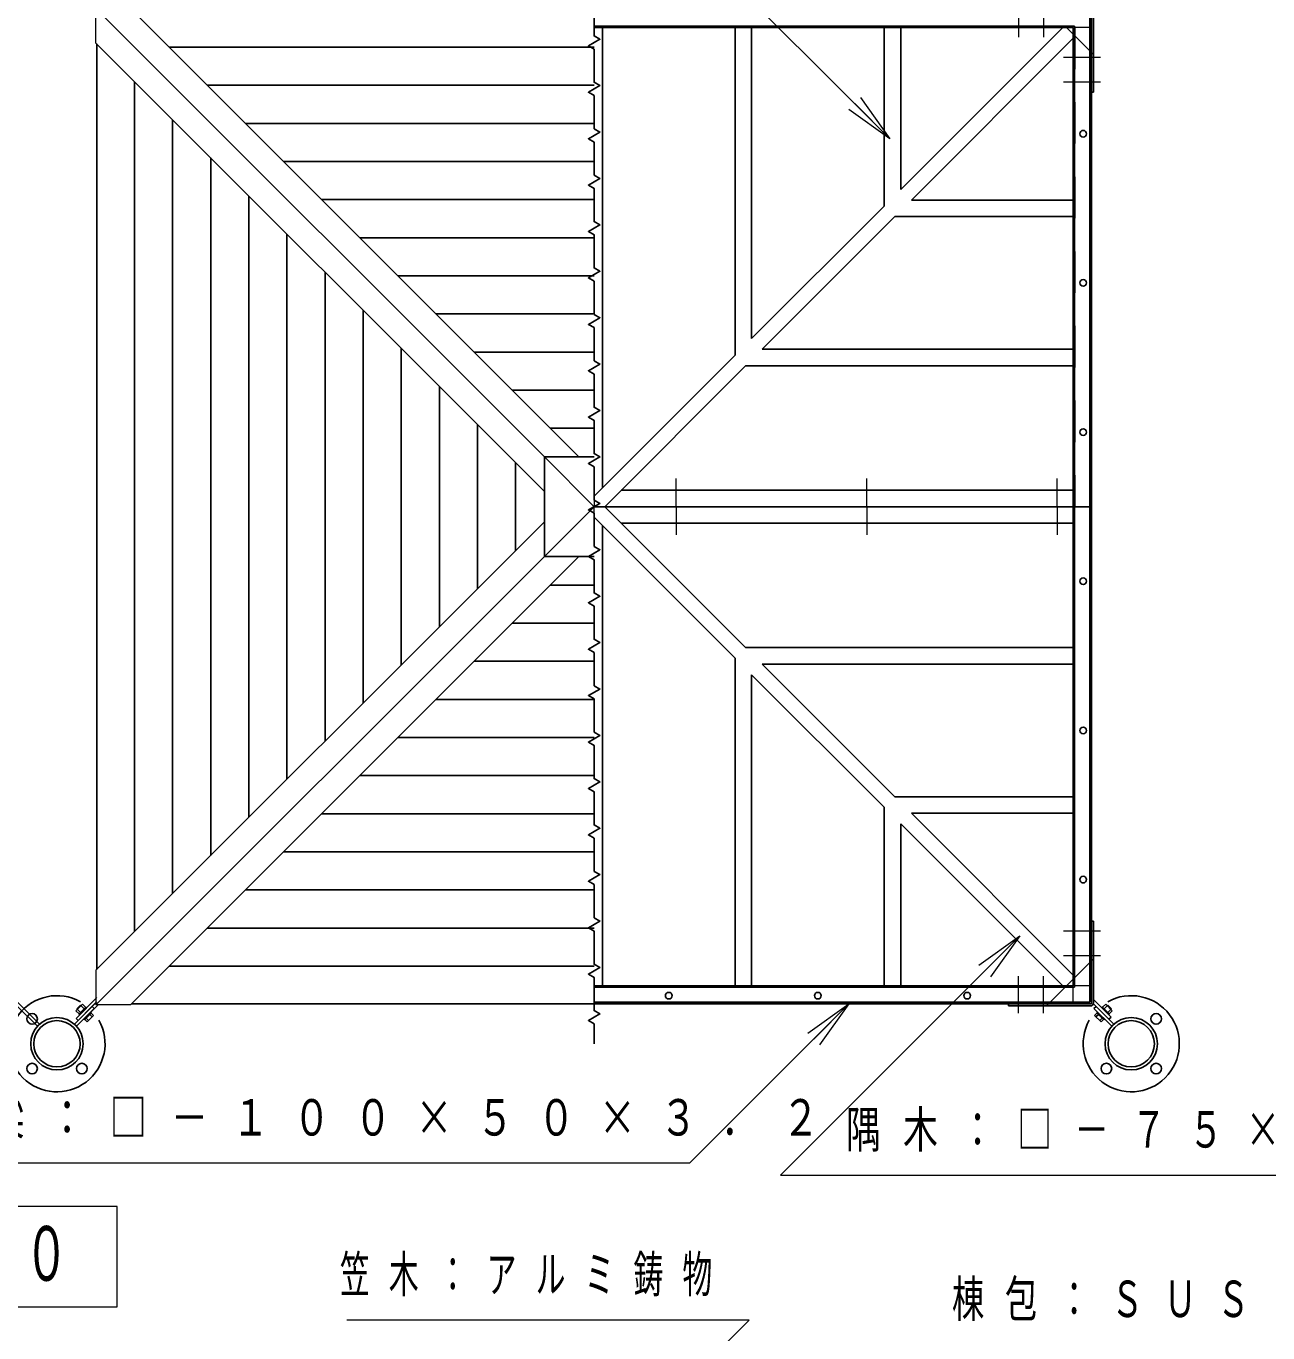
# Model space of a CAD drawing. Units: millimetres on the paper, scale 1:50. Extents: x -365 to 10, y -38 to 257.
# Drawn here: x -208.2 to -133.3, y 136.6 to 215.4 of the extents above; entities that cross this region are included whole.
import ezdxf

# ---------------------------------------------------------------- set-up
doc = ezdxf.new("R2010")
doc.units = ezdxf.units.MM
doc.linetypes.add('USER1', pattern=[4.5, 2.5, -2])
doc.linetypes.add('USER2', pattern=[6, 3, -1, 1, -1])
doc.layers.add('LY_1', color=7, linetype='Continuous', lineweight=13)
doc.styles.add('ＭＳ ゴシック', font='')
doc.styles.get('ＭＳ ゴシック').set_extended_font_data('MS Gothic')

msp = doc.modelspace()

# ---------------------------------------------------------------- linework, layer by layer
at = {"layer": 'LY_1', "linetype": 'USER2'}
for p, q in [((-148.297, 216.981), (-148.297, 214.742)), ((-146.797, 216.981), (-146.797, 214.742)), ((-143.342, 213.526), (-145.581, 213.526)), ((-143.342, 212.026), (-145.581, 212.026)), ((-168.944, 186.426), (-168.944, 188.121)), ((-168.944, 186.426), (-168.944, 188.121)), ((-157.45, 186.426), (-157.45, 188.121)), ((-157.45, 186.426), (-157.45, 188.121)), ((-145.956, 186.426), (-145.956, 188.121)), ((-145.956, 186.426), (-145.956, 188.121)), ((-168.944, 186.426), (-168.944, 184.732)), ((-168.944, 186.426), (-168.944, 184.732)), ((-157.45, 186.426), (-157.45, 184.732)), ((-157.45, 186.426), (-157.45, 184.732)), ((-145.956, 186.426), (-145.956, 184.732)), ((-145.956, 186.426), (-145.956, 184.732)), ((-143.342, 160.826), (-145.581, 160.826)), ((-143.342, 159.326), (-145.581, 159.326)), ((-148.297, 155.872), (-148.297, 158.111)), ((-146.797, 155.872), (-146.797, 158.111))]:
    msp.add_line(p, q, dxfattribs=at)
at = {"layer": 'LY_1', "color": 131}
for p, q in [((-203.944, 214.387), (-203.944, 216.473)), ((-203.944, 214.387), (-203.944, 216.473)), ((-203.944, 158.466), (-203.944, 156.38)), ((-201.858, 156.38), (-203.944, 156.38)), ((-201.858, 156.38), (-203.944, 156.38))]:
    msp.add_line(p, q, dxfattribs=at)
at = {"layer": 'LY_1', "color": 131, "lineweight": 25}
for p, q in [((-176.897, 189.426), (-203.944, 216.473)), ((-176.897, 189.426), (-203.944, 216.473)), ((-176.897, 189.426), (-203.944, 216.473)), ((-174.811, 189.426), (-201.858, 216.473)), ((-173.397, 215.326), (-173.397, 187.563)), ((-165.397, 195.563), (-165.397, 215.326)), ((-164.397, 196.563), (-164.397, 215.326)), ((-156.397, 204.563), (-156.397, 215.326)), ((-155.397, 205.563), (-155.397, 215.326)), ((-176.897, 187.34), (-203.944, 214.387)), ((-176.897, 187.34), (-203.944, 214.387)), ((-154.76, 204.926), (-144.997, 204.926)), ((-155.76, 203.926), (-144.997, 203.926)), ((-163.76, 195.926), (-144.997, 195.926)), ((-164.76, 194.926), (-144.997, 194.926)), ((-176.897, 185.512), (-203.944, 158.466)), ((-173.397, 157.526), (-173.397, 185.29)), ((-176.897, 183.426), (-203.944, 156.38)), ((-176.897, 183.426), (-203.944, 156.38)), ((-176.897, 183.426), (-203.944, 156.38)), ((-174.811, 183.426), (-201.858, 156.38)), ((-174.811, 183.426), (-201.858, 156.38)), ((-164.76, 177.926), (-144.997, 177.926)), ((-165.397, 177.29), (-165.397, 157.526)), ((-163.76, 176.926), (-144.997, 176.926)), ((-164.397, 176.29), (-164.397, 157.526)), ((-155.76, 168.926), (-144.997, 168.926)), ((-156.397, 168.29), (-156.397, 157.526)), ((-154.76, 167.926), (-144.997, 167.926)), ((-155.397, 167.29), (-155.397, 157.526))]:
    msp.add_line(p, q, dxfattribs=at)
at = {"layer": 'LY_1', "color": 40, "lineweight": 25}
for p, q in [((-143.997, 186.426), (-143.997, 216.326)), ((-173.897, 215.406), (-144.917, 215.406)), ((-173.897, 215.326), (-144.997, 215.326)), ((-144.997, 186.426), (-144.997, 215.326)), ((-144.917, 186.426), (-144.917, 215.406)), ((-144.997, 186.426), (-144.997, 157.526)), ((-144.917, 186.426), (-144.917, 157.446)), ((-143.997, 186.426), (-143.997, 156.526)), ((-173.897, 157.526), (-144.997, 157.526)), ((-173.897, 157.446), (-144.917, 157.446)), ((-173.897, 156.526), (-143.997, 156.526))]:
    msp.add_line(p, q, dxfattribs=at)
at = {"layer": 'LY_1', "color": 2, "lineweight": 25}
for p, q in [((-143.897, 211.426), (-143.897, 216.426)), ((-143.777, 211.426), (-143.777, 216.366)), ((-144.897, 214.826), (-145.497, 215.426)), ((-143.897, 211.426), (-143.777, 211.426)), ((-173.897, 186.426), (-176.897, 189.426)), ((-176.897, 189.426), (-176.897, 186.426)), ((-173.897, 186.426), (-176.897, 189.426)), ((-176.897, 189.426), (-173.897, 189.426)), ((-173.897, 186.426), (-176.897, 189.426)), ((-176.897, 189.426), (-176.897, 186.426)), ((-173.897, 186.426), (-176.897, 183.426)), ((-173.897, 186.426), (-176.897, 183.426)), ((-173.897, 186.426), (-176.897, 183.426)), ((-176.897, 183.426), (-176.897, 186.426)), ((-176.897, 183.426), (-173.897, 183.426)), ((-176.897, 183.426), (-173.897, 183.426)), ((-143.897, 161.426), (-143.777, 161.426)), ((-143.897, 161.426), (-143.897, 156.426)), ((-143.777, 161.426), (-143.777, 156.486)), ((-144.897, 158.026), (-145.497, 157.426)), ((-148.897, 156.306), (-148.897, 156.426)), ((-148.897, 156.426), (-143.897, 156.426)), ((-148.897, 156.306), (-143.957, 156.306))]:
    msp.add_line(p, q, dxfattribs=at)
at = {"layer": 'LY_1', "lineweight": 25}
for p, q in [((-143.897, 211.426), (-143.897, 216.366)), ((-143.897, 211.426), (-143.897, 216.366)), ((-143.777, 211.426), (-143.777, 216.366)), ((-143.777, 211.426), (-143.777, 216.366)), ((-145.633, 215.326), (-155.397, 205.563)), ((-144.997, 214.69), (-154.76, 204.926)), ((-143.777, 211.426), (-143.897, 211.426)), ((-143.777, 211.426), (-143.897, 211.426)), ((-156.397, 204.563), (-164.397, 196.563)), ((-155.76, 203.926), (-163.76, 195.926)), ((-165.397, 195.563), (-173.897, 187.063)), ((-164.76, 194.926), (-173.26, 186.426)), ((-143.997, 186.426), (-173.897, 186.426)), ((-143.997, 186.426), (-173.897, 186.426)), ((-143.997, 186.426), (-173.897, 186.426)), ((-143.997, 186.426), (-173.897, 186.426)), ((-164.76, 177.926), (-173.26, 186.426)), ((-165.397, 177.29), (-173.897, 185.79)), ((-155.76, 168.926), (-163.76, 176.926)), ((-156.397, 168.29), (-164.397, 176.29)), ((-144.997, 158.163), (-154.76, 167.926)), ((-145.633, 157.526), (-155.397, 167.29)), ((-143.777, 161.426), (-143.897, 161.426)), ((-143.897, 161.426), (-143.897, 156.486)), ((-143.777, 161.426), (-143.897, 161.426)), ((-143.897, 161.426), (-143.897, 156.486)), ((-143.777, 161.426), (-143.777, 156.486)), ((-143.777, 161.426), (-143.777, 156.486)), ((-207.476, 155.078), (-208.777, 156.38)), ((-207.349, 155.205), (-208.65, 156.507)), ((-205.245, 155.205), (-203.897, 156.554)), ((-205.245, 155.205), (-203.944, 156.507)), ((-204.755, 156.408), (-205.151, 156.012)), ((-205.148, 155.557), (-203.897, 156.808)), ((-205.118, 155.078), (-203.816, 156.38)), ((-205.118, 155.078), (-204.045, 156.151)), ((-204.877, 156.36), (-205.103, 156.134)), ((-204.882, 155.913), (-205.103, 156.134)), ((-204.557, 156.238), (-204.981, 155.814)), ((-204.656, 156.139), (-204.877, 156.36)), ((-204.571, 156.224), (-204.755, 156.408)), ((-204.512, 156.193), (-204.557, 156.238)), ((-204.045, 156.151), (-204.172, 156.278)), ((-148.897, 156.426), (-148.897, 156.306)), ((-148.897, 156.426), (-143.957, 156.426)), ((-148.897, 156.426), (-148.897, 156.306)), ((-148.897, 156.426), (-143.957, 156.426)), ((-148.897, 156.306), (-143.957, 156.306)), ((-148.897, 156.306), (-143.957, 156.306)), ((-142.716, 155.627), (-143.777, 156.688)), ((-142.716, 155.627), (-143.777, 156.688)), ((-142.548, 155.205), (-143.777, 156.434)), ((-142.549, 155.205), (-143.777, 156.434)), ((-143.748, 156.151), (-143.621, 156.278)), ((-143.748, 156.151), (-143.621, 156.278)), ((-142.676, 155.078), (-143.748, 156.151)), ((-142.676, 155.078), (-143.748, 156.151)), ((-143.282, 156.193), (-143.236, 156.238)), ((-143.282, 156.193), (-143.236, 156.238)), ((-143.236, 156.238), (-142.812, 155.814)), ((-143.236, 156.238), (-142.812, 155.814)), ((-143.222, 156.224), (-143.038, 156.408)), ((-143.222, 156.224), (-143.038, 156.408)), ((-143.137, 156.139), (-142.917, 156.36)), ((-143.137, 156.139), (-142.917, 156.36)), ((-143.038, 156.408), (-142.642, 156.012)), ((-143.038, 156.408), (-142.642, 156.012)), ((-142.917, 156.36), (-142.69, 156.134)), ((-142.917, 156.36), (-142.69, 156.134)), ((-142.911, 155.913), (-142.69, 156.134)), ((-142.911, 155.913), (-142.69, 156.134)), ((-204.967, 155.828), (-205.151, 156.012)), ((-205.021, 155.429), (-205.148, 155.557)), ((-204.936, 155.769), (-204.981, 155.814)), ((-204.682, 155.514), (-204.636, 155.469)), ((-204.212, 155.893), (-204.636, 155.469)), ((-204.622, 155.483), (-204.481, 155.342)), ((-204.537, 155.568), (-204.396, 155.427)), ((-204.085, 155.738), (-204.481, 155.342)), ((-204.311, 155.794), (-204.17, 155.653)), ((-204.257, 155.939), (-204.212, 155.893)), ((-204.226, 155.879), (-204.085, 155.738)), ((-143.567, 155.879), (-143.709, 155.738)), ((-143.567, 155.879), (-143.709, 155.738)), ((-143.709, 155.738), (-143.313, 155.342)), ((-143.709, 155.738), (-143.313, 155.342)), ((-143.482, 155.794), (-143.624, 155.653)), ((-143.482, 155.794), (-143.624, 155.653)), ((-143.536, 155.939), (-143.581, 155.893)), ((-143.536, 155.939), (-143.581, 155.893)), ((-143.581, 155.893), (-143.157, 155.469)), ((-143.581, 155.893), (-143.157, 155.469)), ((-143.256, 155.568), (-143.398, 155.427)), ((-143.256, 155.568), (-143.398, 155.427)), ((-143.171, 155.483), (-143.313, 155.342)), ((-143.171, 155.483), (-143.313, 155.342)), ((-143.112, 155.514), (-143.157, 155.469)), ((-143.112, 155.514), (-143.157, 155.469)), ((-142.857, 155.769), (-142.812, 155.814)), ((-142.857, 155.769), (-142.812, 155.814)), ((-142.843, 155.5), (-142.716, 155.627)), ((-142.843, 155.5), (-142.716, 155.627)), ((-142.826, 155.828), (-142.642, 156.012)), ((-142.826, 155.828), (-142.642, 156.012))]:
    msp.add_line(p, q, dxfattribs=at)
at = {"layer": 'LY_1', "color": 4, "linetype": 'USER1'}
for p, q in [((-143.997, 215.326), (-144.897, 215.326)), ((-144.897, 215.326), (-144.897, 186.426)), ((-144.897, 157.526), (-144.897, 186.426)), ((-144.997, 157.426), (-173.897, 157.426)), ((-144.997, 156.526), (-144.997, 157.426)), ((-143.997, 157.526), (-144.897, 157.526))]:
    msp.add_line(p, q, dxfattribs=at)
at = {"layer": 'LY_1', "color": 4, "lineweight": 25}
for p, q in [((-143.897, 215.326), (-143.997, 215.326)), ((-143.897, 186.426), (-143.897, 215.326)), ((-203.897, 186.426), (-203.897, 214.34)), ((-203.897, 186.426), (-203.897, 214.34)), ((-203.897, 186.426), (-203.897, 158.512)), ((-143.897, 186.426), (-143.897, 157.526)), ((-143.897, 157.526), (-143.997, 157.526)), ((-173.897, 156.426), (-201.811, 156.426)), ((-173.897, 156.426), (-201.811, 156.426)), ((-173.897, 156.426), (-144.997, 156.426)), ((-144.997, 156.426), (-144.997, 156.526))]:
    msp.add_line(p, q, dxfattribs=at)
at = {"layer": 'LY_1', "color": 2, "linetype": 'USER1'}
for p, q in [((-143.777, 213.706), (-144.897, 214.826)), ((-143.777, 159.146), (-144.897, 158.026)), ((-145.497, 157.426), (-146.617, 156.306))]:
    msp.add_line(p, q, dxfattribs=at)
at = {"layer": 'LY_1', "color": 12, "lineweight": 25}
for p, q in [((-173.897, 214.147), (-199.531, 214.147)), ((-201.617, 186.426), (-201.617, 212.061)), ((-201.617, 186.426), (-201.617, 212.061)), ((-173.897, 211.848), (-197.233, 211.848)), ((-199.319, 186.426), (-199.319, 209.762)), ((-199.319, 186.426), (-199.319, 209.762)), ((-173.897, 209.549), (-194.934, 209.549)), ((-197.02, 186.426), (-197.02, 207.463)), ((-197.02, 186.426), (-197.02, 207.463)), ((-173.897, 207.251), (-192.635, 207.251)), ((-194.721, 186.426), (-194.721, 205.165)), ((-194.721, 186.426), (-194.721, 205.165)), ((-173.897, 204.952), (-190.336, 204.952)), ((-192.422, 186.426), (-192.422, 202.866)), ((-192.422, 186.426), (-192.422, 202.866)), ((-173.897, 202.653), (-188.037, 202.653)), ((-190.123, 186.426), (-190.123, 200.567)), ((-190.123, 186.426), (-190.123, 200.567)), ((-173.897, 200.354), (-185.739, 200.354)), ((-187.825, 186.426), (-187.825, 198.268)), ((-187.825, 186.426), (-187.825, 198.268)), ((-173.897, 198.056), (-183.44, 198.056)), ((-185.526, 186.426), (-185.526, 195.97)), ((-185.526, 186.426), (-185.526, 195.97)), ((-173.897, 195.757), (-181.141, 195.757)), ((-183.227, 186.426), (-183.227, 193.671)), ((-183.227, 186.426), (-183.227, 193.671)), ((-173.897, 193.458), (-178.842, 193.458)), ((-180.928, 186.426), (-180.928, 191.372)), ((-180.928, 186.426), (-180.928, 191.372)), ((-173.897, 191.159), (-176.544, 191.159)), ((-178.629, 186.426), (-178.629, 189.073)), ((-178.629, 186.426), (-178.629, 189.073)), ((-201.617, 186.426), (-201.617, 160.792)), ((-199.319, 186.426), (-199.319, 163.091)), ((-197.02, 186.426), (-197.02, 165.389)), ((-194.721, 186.426), (-194.721, 167.688)), ((-192.422, 186.426), (-192.422, 169.987)), ((-190.123, 186.426), (-190.123, 172.286)), ((-187.825, 186.426), (-187.825, 174.584)), ((-185.526, 186.426), (-185.526, 176.883)), ((-183.227, 186.426), (-183.227, 179.182)), ((-180.928, 186.426), (-180.928, 181.481)), ((-178.629, 186.426), (-178.629, 183.78)), ((-173.897, 181.694), (-176.544, 181.694)), ((-173.897, 181.694), (-176.544, 181.694)), ((-173.897, 179.395), (-178.842, 179.395)), ((-173.897, 179.395), (-178.842, 179.395)), ((-173.897, 177.096), (-181.141, 177.096)), ((-173.897, 177.096), (-181.141, 177.096)), ((-173.897, 174.797), (-183.44, 174.797)), ((-173.897, 174.797), (-183.44, 174.797)), ((-173.897, 172.499), (-185.739, 172.499)), ((-173.897, 172.499), (-185.739, 172.499)), ((-173.897, 170.2), (-188.037, 170.2)), ((-173.897, 170.2), (-188.037, 170.2)), ((-173.897, 167.901), (-190.336, 167.901)), ((-173.897, 167.901), (-190.336, 167.901)), ((-173.897, 165.602), (-192.635, 165.602)), ((-173.897, 165.602), (-192.635, 165.602)), ((-173.897, 163.303), (-194.934, 163.303)), ((-173.897, 163.303), (-194.934, 163.303)), ((-173.897, 161.005), (-197.233, 161.005)), ((-173.897, 161.005), (-197.233, 161.005)), ((-173.897, 158.706), (-199.531, 158.706)), ((-173.897, 158.706), (-199.531, 158.706))]:
    msp.add_line(p, q, dxfattribs=at)
at = {"layer": 'LY_1'}
for p, q in [((-156.051, 208.626), (-158.172, 210.747)), ((-157.819, 211.101), (-156.051, 208.626)), ((-156.051, 208.626), (-158.526, 210.394)), ((-173.897, 187.063), (-173.897, 186.426)), ((-173.897, 185.79), (-173.897, 186.426)), ((-150.686, 158.769), (-148.211, 160.537)), ((-148.211, 160.537), (-150.332, 158.416)), ((-148.211, 160.537), (-149.978, 158.062)), ((-161.006, 154.659), (-158.531, 156.426)), ((-158.531, 156.426), (-160.652, 154.305)), ((-158.531, 156.426), (-160.299, 153.952)), ((-202.669, 144.213), (-274.725, 144.213)), ((-202.669, 138.157), (-202.669, 144.213)), ((-274.725, 138.157), (-202.669, 138.157))]:
    msp.add_line(p, q, dxfattribs=at)
at = {"layer": 'LY_1', "color": 1, "lineweight": 25}
for p, q in [((-144.997, 187.426), (-172.26, 187.426)), ((-144.997, 185.426), (-172.26, 185.426))]:
    msp.add_line(p, q, dxfattribs=at)
at = {"layer": 'LY_1'}
for points in [[(-156.051, 208.626), (-167.191, 219.766), (-200.263, 219.766)], [(-148.211, 160.537), (-162.659, 146.089), (-116.221, 146.089)], [(-158.531, 156.426), (-168.142, 146.815), (-213.679, 146.815)], [(-172.97, 128.919), (-164.537, 137.352), (-188.813, 137.352)]]:
    msp.add_lwpolyline(points, dxfattribs=at)
at = {"layer": 'LY_1', "lineweight": 25}
msp.add_lwpolyline([(-173.897, 154.026), (-173.897, 155.226), (-174.243, 155.426), (-173.55, 155.826), (-173.897, 156.026), (-173.897, 158.026), (-174.243, 158.226), (-173.55, 158.626), (-173.897, 158.826), (-173.897, 160.826), (-174.243, 161.026), (-173.55, 161.426), (-173.897, 161.626), (-173.897, 163.626), (-174.243, 163.826), (-173.55, 164.226), (-173.897, 164.426), (-173.897, 166.426), (-174.243, 166.626), (-173.55, 167.026), (-173.897, 167.226), (-173.897, 169.226), (-174.243, 169.426), (-173.55, 169.826), (-173.897, 170.026), (-173.897, 172.026), (-174.243, 172.226), (-173.55, 172.626), (-173.897, 172.826), (-173.897, 174.826), (-174.243, 175.026), (-173.55, 175.426), (-173.897, 175.626), (-173.897, 177.626), (-174.243, 177.826), (-173.55, 178.226), (-173.897, 178.426), (-173.897, 180.426), (-174.243, 180.626), (-173.55, 181.026), (-173.897, 181.226), (-173.897, 183.226), (-174.243, 183.426), (-173.55, 183.826), (-173.897, 184.026), (-173.897, 186.026), (-174.243, 186.226), (-173.55, 186.626), (-173.897, 186.826), (-173.897, 188.826), (-174.243, 189.026), (-173.55, 189.426), (-173.897, 189.626), (-173.897, 191.626), (-174.243, 191.826), (-173.55, 192.226), (-173.897, 192.426), (-173.897, 194.426), (-174.243, 194.626), (-173.55, 195.026), (-173.897, 195.226), (-173.897, 197.226), (-174.243, 197.426), (-173.55, 197.826), (-173.897, 198.026), (-173.897, 200.026), (-174.243, 200.226), (-173.55, 200.626), (-173.897, 200.826), (-173.897, 202.826), (-174.243, 203.026), (-173.55, 203.426), (-173.897, 203.626), (-173.897, 205.626), (-174.243, 205.826), (-173.55, 206.226), (-173.897, 206.426), (-173.897, 208.426), (-174.243, 208.626), (-173.55, 209.026), (-173.897, 209.226), (-173.897, 211.226), (-174.243, 211.426), (-173.55, 211.826), (-173.897, 212.026), (-173.897, 214.026), (-174.243, 214.226), (-173.55, 214.626), (-173.897, 214.826), (-173.897, 216.826)], dxfattribs=at)
for centre, radius in [((-144.397, 208.926), 0.2), ((-144.397, 199.926), 0.2), ((-144.397, 190.926), 0.2), ((-144.397, 181.926), 0.2), ((-144.397, 172.926), 0.2), ((-144.397, 163.926), 0.2), ((-169.397, 156.926), 0.2), ((-160.397, 156.926), 0.2), ((-151.397, 156.926), 0.2), ((-207.797, 155.526), 0.32), ((-206.297, 154.026), 1.58), ((-206.297, 154.026), 1.58), ((-206.297, 154.026), 1.58), ((-206.297, 154.026), 1.398), ((-206.297, 154.026), 1.398), ((-206.297, 154.026), 1.398), ((-141.497, 154.026), 1.58), ((-141.497, 154.026), 1.58), ((-141.497, 154.026), 1.398), ((-141.497, 154.026), 1.398), ((-139.997, 155.526), 0.32), ((-207.797, 152.526), 0.32), ((-204.797, 152.526), 0.32), ((-142.997, 152.526), 0.32), ((-139.997, 152.526), 0.32)]:
    msp.add_circle(centre, radius, dxfattribs=at)
for centre, radius, start, end in [((-206.297, 154.026), 2.9, 60.70955, 29.29045), ((-141.497, 154.026), 2.9, 150.70955, 119.29045), ((-143.957, 156.486), 0.06, 270, 0), ((-143.957, 156.486), 0.18, 270, 0), ((-143.957, 156.486), 0.06, 270, 0), ((-143.957, 156.486), 0.18, 270, 0)]:
    msp.add_arc(centre, radius, start, end, dxfattribs=at)
at = {"layer": 'LY_1', "color": 2, "lineweight": 25}
msp.add_arc((-143.957, 156.486), 0.18, 270, 0, dxfattribs=at)

# ---------------------------------------------------------------- texts
at = {"layer": 'LY_1', "attachment_point": 4, "style": 'ＭＳ ゴシック'}
for s, insert, char_height in [('\\T1.64;\\W0.75;軒梁：□－１００×５０×３．２', (-214.189, 149.465), 2.199), ('\\T1.64;\\W0.7;隅木：□－７５×４５×２．３', (-158.702, 148.739), 2.199), ('\\T1.64;\\W0.6;屋根伏／小屋組伏図\u3000Ｓ＝１／５０', (-274.697, 141.185), 3.299), ('\\T1.64;\\W0.6;笠木：アルミ鋳物', (-189.229, 140.002), 2.199), ('\\T1.64;\\W0.65;棟包：ＳＵＳ', (-152.313, 138.518), 2.199)]:
    msp.add_mtext(s, dxfattribs=dict(at, insert=insert, char_height=char_height))

doc.saveas('drawing.dxf')
